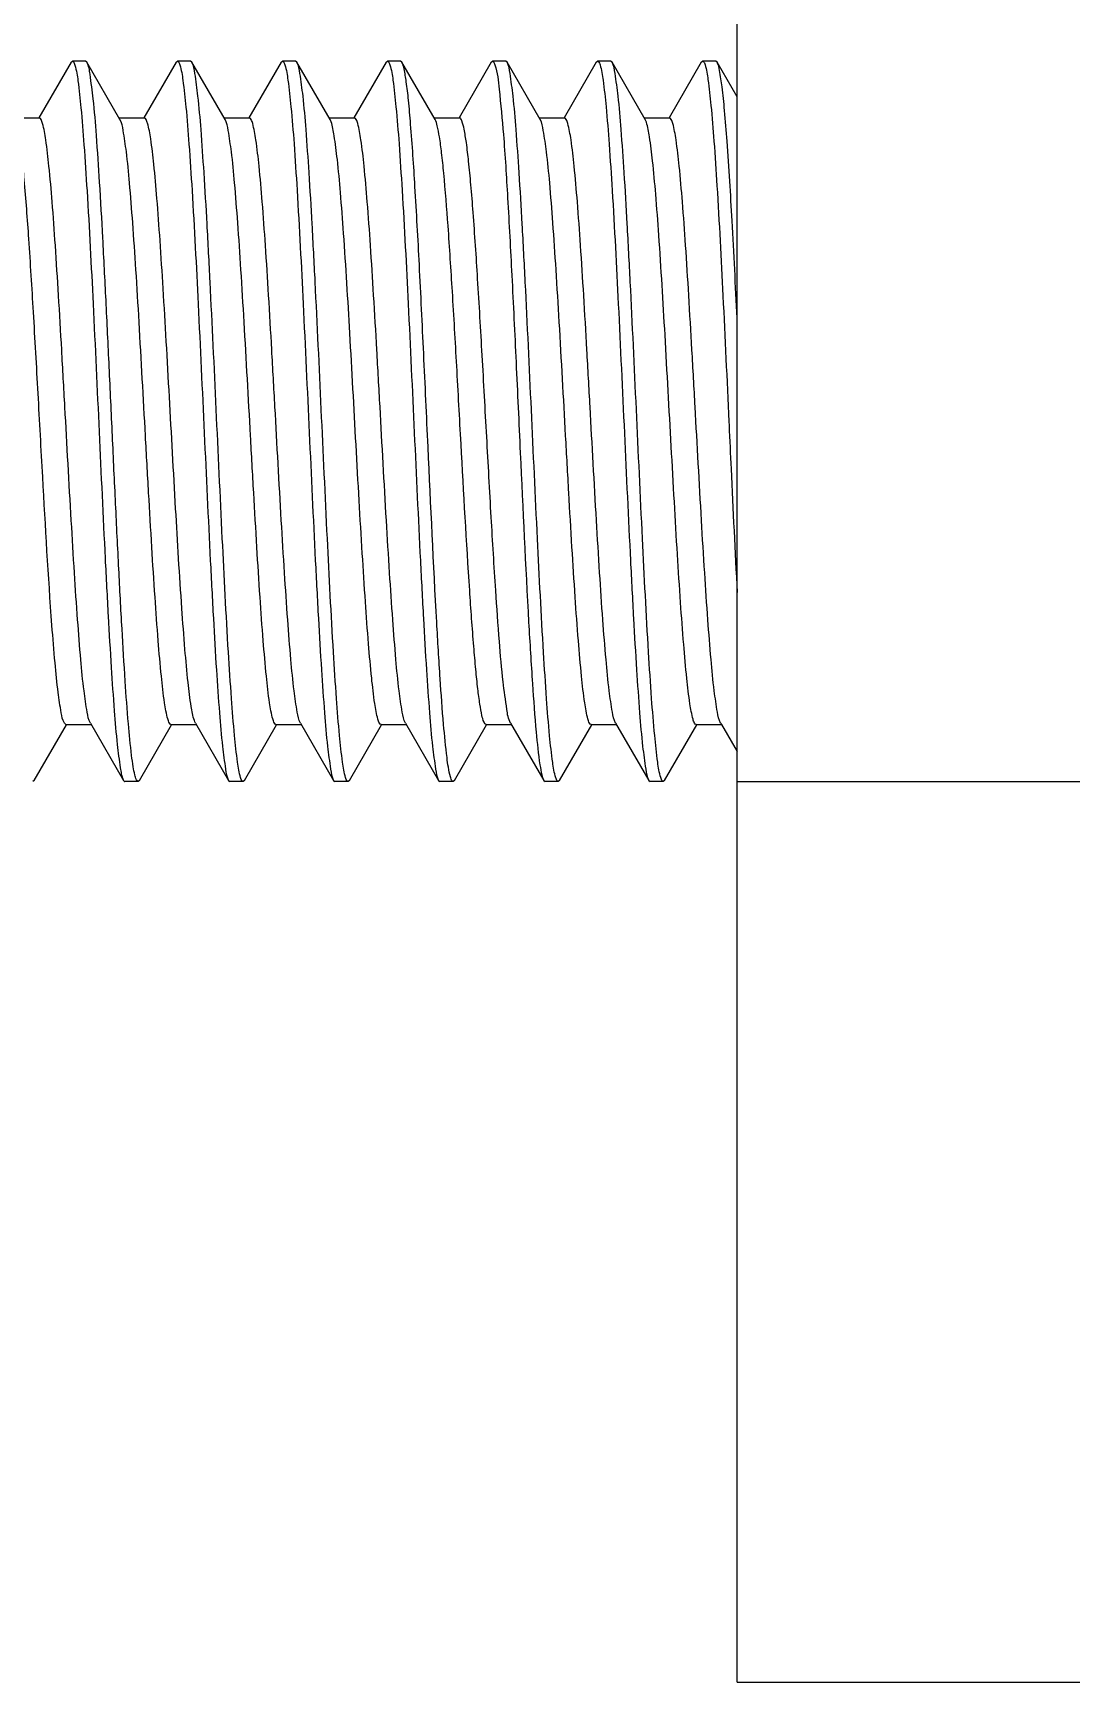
# Model space of a CAD drawing. Extents: x 27938 to 1507990, y 110129 to 923079.
# Drawn here: x 551581.5 to 551782.4, y 339474.1 to 339793.1 of the extents above; entities that cross this region are included whole.
import ezdxf

# ---------------------------------------------------------------- set-up
doc = ezdxf.new("R2010")
doc.units = 0
doc.header["$LTSCALE"] = 1000
doc.header["$MEASUREMENT"] = 0

msp = doc.modelspace()

# ---------------------------------------------------------------- linework, layer by layer
at = {"linetype": 'Continuous'}
for p, q in [((551717.78, 339474.06), (551717.78, 339929.75)), ((551588.86, 339787.47), (551582.64, 339776.72)), ((551588.86, 339787.47), (551589.12, 339787.69)), ((551591.66, 339787.69), (551589.12, 339787.69)), ((551591.66, 339787.69), (551589.12, 339787.69)), ((551589.12, 339787.69), (551589.16, 339787.69)), ((551591.92, 339787.47), (551591.66, 339787.69)), ((551598.34, 339776.39), (551591.92, 339787.47)), ((551609.19, 339787.47), (551602.96, 339776.72)), ((551609.19, 339787.47), (551609.45, 339787.69)), ((551611.99, 339787.69), (551609.45, 339787.69)), ((551611.99, 339787.69), (551609.45, 339787.69)), ((551609.45, 339787.69), (551609.49, 339787.69)), ((551612.25, 339787.47), (551611.99, 339787.69)), ((551618.67, 339776.39), (551612.25, 339787.47)), ((551629.52, 339787.47), (551623.29, 339776.72)), ((551629.52, 339787.47), (551629.78, 339787.69)), ((551632.32, 339787.69), (551629.78, 339787.69)), ((551632.32, 339787.69), (551629.78, 339787.69)), ((551629.78, 339787.69), (551629.82, 339787.69)), ((551632.58, 339787.47), (551632.32, 339787.69)), ((551639, 339776.39), (551632.58, 339787.47)), ((551649.85, 339787.47), (551643.62, 339776.72)), ((551649.85, 339787.47), (551650.11, 339787.69)), ((551652.65, 339787.69), (551650.11, 339787.69)), ((551652.65, 339787.69), (551650.11, 339787.69)), ((551650.11, 339787.69), (551650.15, 339787.69)), ((551652.91, 339787.47), (551652.65, 339787.69)), ((551659.33, 339776.39), (551652.91, 339787.47)), ((551670.18, 339787.47), (551663.95, 339776.72)), ((551670.18, 339787.47), (551670.44, 339787.69)), ((551672.98, 339787.69), (551670.44, 339787.69)), ((551672.98, 339787.69), (551670.44, 339787.69)), ((551670.44, 339787.69), (551670.47, 339787.69)), ((551673.24, 339787.47), (551672.98, 339787.69)), ((551679.66, 339776.39), (551673.24, 339787.47)), ((551690.5, 339787.47), (551684.28, 339776.72)), ((551690.5, 339787.47), (551690.76, 339787.69)), ((551693.3, 339787.69), (551690.76, 339787.69)), ((551693.3, 339787.69), (551690.76, 339787.69)), ((551690.76, 339787.69), (551690.8, 339787.69)), ((551693.56, 339787.47), (551693.3, 339787.69)), ((551699.98, 339776.39), (551693.56, 339787.47)), ((551710.83, 339787.47), (551704.6, 339776.72)), ((551710.83, 339787.47), (551711.09, 339787.69)), ((551713.63, 339787.69), (551711.09, 339787.69)), ((551713.63, 339787.69), (551711.09, 339787.69)), ((551711.09, 339787.69), (551711.13, 339787.69)), ((551713.89, 339787.47), (551713.63, 339787.69)), ((551717.78, 339780.76), (551713.89, 339787.47)), ((551582.75, 339776.66), (551577.86, 339776.66)), ((551603.08, 339776.66), (551598.19, 339776.66)), ((551623.41, 339776.66), (551618.52, 339776.66)), ((551643.74, 339776.66), (551638.85, 339776.66)), ((551639.2, 339775.94), (551639, 339776.39)), ((551664.06, 339776.66), (551659.17, 339776.66)), ((551684.39, 339776.66), (551679.5, 339776.66)), ((551704.72, 339776.66), (551699.83, 339776.66)), ((551716.18, 339717.92), (551716.21, 339717.19)), ((551581.76, 339648.52), (551587.99, 339659.27)), ((551587.87, 339659.33), (551587.57, 339659.6)), ((551587.87, 339659.33), (551592.76, 339659.33)), ((551592.61, 339659.6), (551599.03, 339648.52)), ((551602.09, 339648.52), (551608.31, 339659.27)), ((551608.2, 339659.33), (551613.09, 339659.33)), ((551612.94, 339659.6), (551619.36, 339648.52)), ((551622.42, 339648.52), (551628.64, 339659.27)), ((551628.53, 339659.33), (551633.42, 339659.33)), ((551633.26, 339659.6), (551639.68, 339648.52)), ((551642.74, 339648.52), (551648.97, 339659.27)), ((551648.86, 339659.33), (551653.75, 339659.33)), ((551653.59, 339659.6), (551660.01, 339648.52)), ((551663.07, 339648.52), (551669.3, 339659.27)), ((551669.18, 339659.33), (551674.07, 339659.33)), ((551673.92, 339659.6), (551680.34, 339648.52)), ((551683.4, 339648.52), (551689.63, 339659.27)), ((551689.51, 339659.33), (551694.4, 339659.33)), ((551694.25, 339659.6), (551700.67, 339648.52)), ((551703.73, 339648.52), (551709.95, 339659.27)), ((551709.84, 339659.33), (551714.73, 339659.33)), ((551714.58, 339659.6), (551714.73, 339659.33)), ((551714.73, 339659.33), (551717.78, 339654.08)), ((551581.76, 339648.52), (551581.5, 339648.3)), ((551598.98, 339648.61), (551599.03, 339648.52)), ((551599.03, 339648.52), (551599.13, 339648.38)), ((551601.83, 339648.3), (551599.29, 339648.3)), ((551602.09, 339648.52), (551601.83, 339648.3)), ((551619.36, 339648.52), (551619.62, 339648.3)), ((551622.16, 339648.3), (551619.62, 339648.3)), ((551622.16, 339648.3), (551619.62, 339648.3)), ((551622.16, 339648.3), (551622.12, 339648.3)), ((551622.42, 339648.52), (551622.16, 339648.3)), ((551639.68, 339648.52), (551639.94, 339648.3)), ((551642.48, 339648.3), (551639.94, 339648.3)), ((551642.48, 339648.3), (551639.94, 339648.3)), ((551642.48, 339648.3), (551642.45, 339648.3)), ((551642.74, 339648.52), (551642.48, 339648.3)), ((551660.01, 339648.52), (551660.27, 339648.3)), ((551662.81, 339648.3), (551660.27, 339648.3)), ((551662.81, 339648.3), (551660.27, 339648.3)), ((551663.07, 339648.52), (551662.81, 339648.3)), ((551680.34, 339648.52), (551680.6, 339648.3)), ((551683.14, 339648.3), (551680.6, 339648.3)), ((551683.14, 339648.3), (551680.6, 339648.3)), ((551683.14, 339648.3), (551683.1, 339648.3)), ((551683.4, 339648.52), (551683.14, 339648.3)), ((551700.67, 339648.52), (551700.93, 339648.3)), ((551703.47, 339648.3), (551700.93, 339648.3)), ((551703.47, 339648.3), (551700.93, 339648.3)), ((551703.47, 339648.3), (551703.43, 339648.3)), ((551703.73, 339648.52), (551703.47, 339648.3)), ((551717.78, 339648.3), (551787.47, 339648.3)), ((551717.78, 339474.06), (551787.47, 339474.06))]:
    msp.add_line(p, q, dxfattribs=at)
for points, knots in [([(551589.16, 339787.69), (551589.21, 339787.68), (551589.47, 339787.47), (551589.54, 339787.13), (551589.62, 339786.87)], [0, 0, 0, 0, 0.142412, 1, 1, 1, 1]), ([(551589.62, 339786.87), (551589.92, 339785.89), (551590.32, 339783.13), (551590.89, 339778), (551591.43, 339770.9), (551592.25, 339758.27), (551593.2, 339739.75), (551594.3, 339716.03), (551595.23, 339695.88), (551596.02, 339680.68), (551596.59, 339670.86), (551597.17, 339662.58), (551597.69, 339656.09), (551598.28, 339651.66), (551598.63, 339649.33), (551598.98, 339648.61)], [0, 0, 0, 0, 0.022323, 0.059966, 0.111809, 0.176196, 0.333935, 0.512859, 0.689876, 0.770433, 0.84213, 0.902644, 0.950025, 0.982776, 1, 1, 1, 1]), ([(551601.83, 339648.3), (551601.68, 339648.3), (551601.39, 339648.84), (551601.16, 339649.73), (551600.85, 339651.36), (551600.41, 339654.63), (551599.88, 339660.18), (551599.29, 339668.34), (551598.69, 339678.32), (551598.09, 339689.75), (551597.48, 339702.2), (551596.87, 339715.24), (551596.27, 339728.37), (551595.66, 339741.12), (551595.05, 339753.03), (551594.46, 339763.67), (551593.84, 339772.62), (551593.31, 339779.63), (551592.65, 339784.3), (551592.33, 339786.77), (551591.92, 339787.47)], [0, 0, 0, 0, 0.003179, 0.010349, 0.021865, 0.037693, 0.081777, 0.141086, 0.21349, 0.29637, 0.38671, 0.481216, 0.576446, 0.66894, 0.755331, 0.832471, 0.897559, 0.948248, 0.982744, 1, 1, 1, 1]), ([(551609.49, 339787.69), (551609.53, 339787.68), (551609.77, 339787.49), (551609.85, 339787.18), (551609.93, 339786.95)], [0, 0, 0, 0, 0.146004, 1, 1, 1, 1]), ([(551609.93, 339786.95), (551610.23, 339785.98), (551610.63, 339783.24), (551611.2, 339778.14), (551611.75, 339771.03), (551612.58, 339758.32), (551613.53, 339739.68), (551614.64, 339715.79), (551615.58, 339695.51), (551616.38, 339680.24), (551616.94, 339670.42), (551617.53, 339662.18), (551618.04, 339655.74), (551618.66, 339651.44), (551618.98, 339649.17), (551619.36, 339648.52)], [0, 0, 0, 0, 0.021904, 0.059356, 0.111234, 0.175859, 0.334521, 0.514585, 0.692487, 0.773246, 0.844913, 0.905138, 0.951952, 0.983857, 1, 1, 1, 1]), ([(551621.68, 339649.04), (551621.38, 339650.01), (551620.98, 339652.74), (551620.41, 339657.85), (551619.86, 339664.96), (551619.03, 339677.66), (551618.08, 339696.31), (551616.97, 339720.19), (551616.03, 339740.48), (551615.23, 339755.74), (551614.66, 339765.57), (551614.08, 339773.81), (551613.56, 339780.25), (551612.95, 339784.55), (551612.63, 339786.82), (551612.25, 339787.47)], [0, 0, 0, 0, 0.021888, 0.059328, 0.111196, 0.175814, 0.334474, 0.514547, 0.692462, 0.773228, 0.844902, 0.905131, 0.951948, 0.983856, 1, 1, 1, 1]), ([(551629.82, 339787.69), (551629.86, 339787.68), (551630.1, 339787.49), (551630.17, 339787.19), (551630.25, 339786.96)], [0, 0, 0, 0, 0.146788, 1, 1, 1, 1]), ([(551630.25, 339786.96), (551630.56, 339786), (551630.96, 339783.27), (551631.53, 339778.18), (551632.08, 339771.08), (551632.9, 339758.38), (551633.85, 339739.73), (551634.96, 339715.84), (551635.9, 339695.55), (551636.7, 339680.27), (551637.27, 339670.43), (551637.86, 339662.19), (551638.37, 339655.74), (551638.99, 339651.45), (551639.31, 339649.17), (551639.68, 339648.52)], [0, 0, 0, 0, 0.021788, 0.059148, 0.110955, 0.175533, 0.334174, 0.514296, 0.692285, 0.773094, 0.844811, 0.905077, 0.951921, 0.983848, 1, 1, 1, 1]), ([(551642.01, 339649.04), (551641.7, 339650.01), (551641.3, 339652.74), (551640.73, 339657.84), (551640.18, 339664.95), (551639.36, 339677.66), (551638.41, 339696.3), (551637.3, 339720.19), (551636.36, 339740.47), (551635.56, 339755.74), (551634.99, 339765.57), (551634.41, 339773.81), (551633.89, 339780.25), (551633.28, 339784.55), (551632.95, 339786.82), (551632.58, 339787.47)], [0, 0, 0, 0, 0.021877, 0.059311, 0.111175, 0.175792, 0.334445, 0.514524, 0.692444, 0.773209, 0.844887, 0.905122, 0.951945, 0.983855, 1, 1, 1, 1]), ([(551650.15, 339787.69), (551650.19, 339787.68), (551650.43, 339787.49), (551650.5, 339787.19), (551650.58, 339786.96)], [0, 0, 0, 0, 0.146706, 1, 1, 1, 1]), ([(551650.58, 339786.96), (551650.89, 339786), (551651.28, 339783.27), (551651.85, 339778.18), (551652.4, 339771.07), (551653.23, 339758.37), (551654.18, 339739.73), (551655.29, 339715.84), (551656.23, 339695.54), (551657.03, 339680.27), (551657.6, 339670.43), (551658.18, 339662.19), (551658.7, 339655.74), (551659.31, 339651.44), (551659.64, 339649.17), (551660.01, 339648.52)], [0, 0, 0, 0, 0.0218, 0.059172, 0.110989, 0.175574, 0.334211, 0.514328, 0.692305, 0.773106, 0.844818, 0.905082, 0.951925, 0.983849, 1, 1, 1, 1]), ([(551659.65, 339679.1), (551659.01, 339690.4), (551658.21, 339707.73), (551657.14, 339730.79), (551656.33, 339747.58), (551655.52, 339762.39), (551654.82, 339773.01), (551654.22, 339779.76), (551653.83, 339783.33), (551653.42, 339785.78), (551653.14, 339787.07), (551652.91, 339787.47)], [0, 0, 0, 0, 0.31261, 0.479025, 0.637331, 0.776893, 0.888349, 0.931124, 0.964281, 0.987309, 1, 1, 1, 1]), ([(551670.47, 339787.69), (551670.52, 339787.68), (551670.75, 339787.49), (551670.83, 339787.19), (551670.91, 339786.96)], [0, 0, 0, 0, 0.14666, 1, 1, 1, 1]), ([(551670.91, 339786.96), (551671.39, 339785.45), (551671.87, 339780.9), (551672.69, 339772.35), (551673.42, 339760.31), (551674.22, 339745.62), (551675, 339729.17), (551676.04, 339706.8), (551676.82, 339690.03), (551677.43, 339679.1)], [0, 0, 0, 0, 0.04411, 0.125541, 0.239358, 0.37843, 0.533993, 0.696234, 1, 1, 1, 1]), ([(551682.67, 339649.03), (551682.36, 339649.99), (551681.96, 339652.71), (551681.39, 339657.8), (551680.84, 339664.9), (551680.02, 339677.6), (551679.07, 339696.25), (551677.96, 339720.14), (551677.02, 339740.44), (551676.22, 339755.72), (551675.65, 339765.56), (551675.06, 339773.8), (551674.55, 339780.25), (551673.93, 339784.55), (551673.61, 339786.82), (551673.24, 339787.47)], [0, 0, 0, 0, 0.02177, 0.059115, 0.110912, 0.175482, 0.334119, 0.514249, 0.692251, 0.773068, 0.844793, 0.905066, 0.951916, 0.983846, 1, 1, 1, 1]), ([(551690.8, 339787.69), (551690.84, 339787.68), (551691.09, 339787.49), (551691.16, 339787.18), (551691.24, 339786.95)], [0, 0, 0, 0, 0.146034, 1, 1, 1, 1]), ([(551691.24, 339786.95), (551691.54, 339785.98), (551691.94, 339783.25), (551692.51, 339778.14), (551693.06, 339771.03), (551693.89, 339758.32), (551694.84, 339739.68), (551695.95, 339715.8), (551696.89, 339695.51), (551697.69, 339680.25), (551698.26, 339670.42), (551698.84, 339662.18), (551699.36, 339655.74), (551699.97, 339651.44), (551700.29, 339649.17), (551700.67, 339648.52)], [0, 0, 0, 0, 0.021899, 0.059349, 0.111223, 0.175847, 0.334508, 0.514576, 0.692482, 0.773242, 0.844912, 0.905137, 0.951951, 0.983857, 1, 1, 1, 1]), ([(551702.99, 339649.05), (551702.69, 339650.01), (551702.29, 339652.75), (551701.72, 339657.86), (551701.17, 339664.97), (551700.34, 339677.67), (551699.39, 339696.32), (551698.28, 339720.2), (551697.34, 339740.48), (551696.54, 339755.75), (551695.98, 339765.58), (551695.39, 339773.82), (551694.88, 339780.25), (551694.26, 339784.55), (551693.94, 339786.82), (551693.56, 339787.47)], [0, 0, 0, 0, 0.02191, 0.059368, 0.111249, 0.175876, 0.33454, 0.514602, 0.692499, 0.773255, 0.84492, 0.905142, 0.951954, 0.983858, 1, 1, 1, 1]), ([(551711.13, 339787.69), (551711.17, 339787.68), (551711.41, 339787.5), (551711.48, 339787.2), (551711.56, 339786.97)], [0, 0, 0, 0, 0.147008, 1, 1, 1, 1]), ([(551711.56, 339786.97), (551711.86, 339786.03), (551712.25, 339783.4), (551712.81, 339778.48), (551713.35, 339771.63), (551714.16, 339759.35), (551715.09, 339741.25), (551715.8, 339726.04), (551716.18, 339717.92)], [0, 0, 0, 0, 0.042374, 0.114709, 0.214932, 0.339935, 0.647912, 1, 1, 1, 1]), ([(551717.78, 339737.92), (551717.47, 339744.21), (551716.89, 339755.62), (551716.1, 339769.03), (551715.4, 339777.66), (551714.96, 339782.25), (551714.48, 339785.34), (551714.17, 339786.98), (551713.89, 339787.47)], [0, 0, 0, 0, 0.379459, 0.689334, 0.809279, 0.902185, 0.96608, 1, 1, 1, 1]), ([(551587.57, 339659.6), (551587.21, 339660.2), (551586.85, 339662.24), (551586.25, 339666.09), (551585.71, 339671.76), (551584.59, 339685.63), (551583.62, 339703.04), (551582.5, 339723.24), (551581.64, 339738.6), (551580.79, 339752.39), (551580.05, 339762.41), (551579.41, 339768.86), (551578.99, 339772.31), (551578.56, 339774.71), (551578.25, 339775.99), (551578.02, 339776.39)], [0, 0, 0, 0, 0.017852, 0.051664, 0.100534, 0.162875, 0.407985, 0.545976, 0.68048, 0.801297, 0.899285, 0.937334, 0.967097, 0.988058, 1, 1, 1, 1]), ([(551592.61, 339659.6), (551592.24, 339660.23), (551591.87, 339662.38), (551591.25, 339666.44), (551590.7, 339672.42), (551590.09, 339680.02), (551589.5, 339689), (551588.67, 339702.73), (551587.88, 339717.12), (551587.08, 339731.65), (551586.48, 339742.06), (551585.87, 339751.61), (551585.28, 339759.93), (551584.68, 339766.77), (551584.13, 339771.78), (551583.58, 339774.89), (551583.18, 339776.24), (551582.89, 339776.66), (551582.75, 339776.66)], [0, 0, 0, 0, 0.018628, 0.054185, 0.105638, 0.171201, 0.248536, 0.334866, 0.521871, 0.615806, 0.705504, 0.787737, 0.859546, 0.918359, 0.962097, 0.989304, 0.996544, 1, 1, 1, 1]), ([(551608.2, 339659.33), (551608.06, 339659.33), (551607.77, 339659.75), (551607.37, 339661.1), (551606.83, 339664.21), (551606.27, 339669.22), (551605.67, 339676.05), (551605.08, 339684.37), (551604.48, 339693.92), (551603.87, 339704.33), (551603.07, 339718.85), (551602.28, 339733.24), (551601.46, 339746.97), (551600.86, 339755.95), (551600.25, 339763.55), (551599.7, 339769.54), (551599.08, 339773.6), (551598.71, 339775.76), (551598.34, 339776.39)], [0, 0, 0, 0, 0.003455, 0.010692, 0.037889, 0.081612, 0.140406, 0.212191, 0.294399, 0.384075, 0.477989, 0.664972, 0.751304, 0.82865, 0.894235, 0.945722, 0.98132, 1, 1, 1, 1]), ([(551612.73, 339660.09), (551612.42, 339660.97), (551612, 339663.45), (551611.42, 339668.04), (551610.86, 339674.37), (551610.02, 339685.57), (551609.05, 339701.85), (551608.11, 339719.07), (551607.32, 339733.26), (551606.72, 339743.36), (551606.13, 339752.59), (551605.55, 339760.61), (551604.97, 339767.17), (551604.43, 339771.99), (551603.89, 339774.97), (551603.5, 339776.26), (551603.21, 339776.66), (551603.08, 339776.66)], [0, 0, 0, 0, 0.023905, 0.063882, 0.118695, 0.186499, 0.351414, 0.536115, 0.627999, 0.715327, 0.79509, 0.864539, 0.921297, 0.963445, 0.989649, 0.996636, 1, 1, 1, 1]), ([(551628.53, 339659.33), (551628.39, 339659.33), (551628.1, 339659.75), (551627.69, 339661.1), (551627.15, 339664.21), (551626.6, 339669.22), (551626, 339676.05), (551625.41, 339684.37), (551624.81, 339693.92), (551624.2, 339704.33), (551623.4, 339718.85), (551622.61, 339733.24), (551621.78, 339746.97), (551621.19, 339755.95), (551620.58, 339763.55), (551620.03, 339769.54), (551619.41, 339773.6), (551619.04, 339775.76), (551618.67, 339776.39)], [0, 0, 0, 0, 0.003456, 0.010693, 0.037891, 0.081614, 0.140408, 0.212193, 0.2944, 0.384075, 0.47799, 0.664974, 0.751306, 0.828653, 0.894237, 0.945723, 0.981321, 1, 1, 1, 1]), ([(551633.26, 339659.6), (551632.9, 339660.24), (551632.53, 339662.39), (551631.91, 339666.46), (551631.35, 339672.44), (551630.75, 339680.04), (551630.15, 339689.02), (551629.32, 339702.75), (551628.54, 339717.14), (551627.73, 339731.66), (551627.13, 339742.07), (551626.53, 339751.62), (551625.93, 339759.94), (551625.34, 339766.77), (551624.78, 339771.79), (551624.24, 339774.89), (551623.84, 339776.24), (551623.54, 339776.66), (551623.41, 339776.66)], [0, 0, 0, 0, 0.018679, 0.054277, 0.105763, 0.171347, 0.248694, 0.335027, 0.52201, 0.615925, 0.7056, 0.787807, 0.859592, 0.918386, 0.962109, 0.989307, 0.996544, 1, 1, 1, 1]), ([(551648.86, 339659.33), (551648.72, 339659.33), (551648.43, 339659.73), (551648.04, 339661.03), (551647.51, 339664.02), (551646.97, 339668.84), (551646.38, 339675.43), (551645.8, 339683.47), (551645.21, 339692.71), (551644.61, 339702.83), (551643.82, 339717.05), (551642.88, 339734.28), (551641.91, 339750.57), (551641.07, 339761.75), (551640.5, 339768.06), (551639.92, 339772.62), (551639.5, 339775.08), (551639.2, 339775.94)], [0, 0, 0, 0, 0.00337, 0.010373, 0.036639, 0.078887, 0.135774, 0.205372, 0.28529, 0.372768, 0.464782, 0.64963, 0.814469, 0.882133, 0.936734, 0.976432, 1, 1, 1, 1]), ([(551653.59, 339659.6), (551653.22, 339660.24), (551652.85, 339662.39), (551652.23, 339666.46), (551651.68, 339672.44), (551651.08, 339680.04), (551650.48, 339689.02), (551649.65, 339702.75), (551648.87, 339717.14), (551648.06, 339731.66), (551647.46, 339742.07), (551646.86, 339751.62), (551646.26, 339759.94), (551645.66, 339766.77), (551645.11, 339771.79), (551644.57, 339774.89), (551644.17, 339776.24), (551643.87, 339776.66), (551643.74, 339776.66)], [0, 0, 0, 0, 0.01868, 0.054279, 0.105765, 0.17135, 0.248696, 0.335029, 0.522011, 0.615925, 0.705601, 0.787809, 0.859595, 0.918388, 0.962111, 0.989308, 0.996545, 1, 1, 1, 1]), ([(551666.02, 339685.26), (551665.39, 339694.7), (551664.59, 339709.18), (551663.53, 339728.45), (551662.72, 339742.52), (551661.92, 339754.96), (551661.23, 339763.93), (551660.63, 339769.66), (551660.24, 339772.74), (551659.83, 339774.88), (551659.54, 339776.02), (551659.33, 339776.39)], [0, 0, 0, 0, 0.310342, 0.475677, 0.633257, 0.772654, 0.88467, 0.928035, 0.961992, 0.986043, 1, 1, 1, 1]), ([(551671.06, 339685.26), (551670.75, 339689.99), (551670.15, 339699.89), (551669.31, 339715.06), (551668.46, 339730.43), (551667.62, 339744.9), (551666.89, 339755.92), (551666.29, 339763.48), (551665.86, 339768), (551665.45, 339771.55), (551665.01, 339774.27), (551664.68, 339775.71), (551664.29, 339776.66), (551664.06, 339776.66)], [0, 0, 0, 0, 0.154792, 0.324211, 0.496022, 0.657766, 0.797744, 0.856333, 0.905865, 0.945463, 0.974462, 0.992476, 1, 1, 1, 1]), ([(551689.51, 339659.33), (551689.38, 339659.33), (551689.08, 339659.75), (551688.68, 339661.1), (551688.14, 339664.21), (551687.58, 339669.22), (551686.99, 339676.05), (551686.39, 339684.37), (551685.79, 339693.92), (551685.19, 339704.33), (551684.38, 339718.85), (551683.6, 339733.24), (551682.77, 339746.97), (551682.17, 339755.95), (551681.57, 339763.55), (551681.01, 339769.54), (551680.39, 339773.6), (551680.02, 339775.76), (551679.66, 339776.39)], [0, 0, 0, 0, 0.003456, 0.010693, 0.037891, 0.081614, 0.140408, 0.212193, 0.2944, 0.384075, 0.47799, 0.664973, 0.751306, 0.828653, 0.894237, 0.945723, 0.981321, 1, 1, 1, 1]), ([(551694.25, 339659.6), (551693.88, 339660.24), (551693.51, 339662.39), (551692.89, 339666.46), (551692.34, 339672.44), (551691.73, 339680.04), (551691.14, 339689.02), (551690.31, 339702.75), (551689.52, 339717.14), (551688.72, 339731.66), (551688.11, 339742.07), (551687.51, 339751.62), (551686.92, 339759.94), (551686.32, 339766.77), (551685.77, 339771.79), (551685.22, 339774.89), (551684.82, 339776.24), (551684.53, 339776.66), (551684.39, 339776.66)], [0, 0, 0, 0, 0.018679, 0.054277, 0.105763, 0.171347, 0.248694, 0.335026, 0.52201, 0.615925, 0.7056, 0.787807, 0.859592, 0.918386, 0.962109, 0.989307, 0.996544, 1, 1, 1, 1]), ([(551709.84, 339659.33), (551709.71, 339659.33), (551709.42, 339659.73), (551709.03, 339661.02), (551708.5, 339663.98), (551707.96, 339668.78), (551707.37, 339675.32), (551706.79, 339683.31), (551706.2, 339692.51), (551705.61, 339702.57), (551704.82, 339716.74), (551703.88, 339733.94), (551702.91, 339750.21), (551702.08, 339761.43), (551701.51, 339767.79), (551700.93, 339772.43), (551700.51, 339774.94), (551700.21, 339775.85)], [0, 0, 0, 0, 0.003356, 0.010319, 0.036431, 0.078432, 0.135001, 0.204233, 0.283766, 0.370875, 0.462568, 0.647052, 0.812078, 0.880087, 0.935211, 0.975599, 1, 1, 1, 1]), ([(551714.58, 339659.6), (551714.21, 339660.24), (551713.84, 339662.39), (551713.22, 339666.46), (551712.67, 339672.44), (551712.06, 339680.04), (551711.46, 339689.02), (551710.64, 339702.75), (551709.85, 339717.14), (551709.05, 339731.66), (551708.44, 339742.07), (551707.84, 339751.62), (551707.25, 339759.94), (551706.65, 339766.77), (551706.09, 339771.79), (551705.55, 339774.89), (551705.15, 339776.24), (551704.86, 339776.66), (551704.72, 339776.66)], [0, 0, 0, 0, 0.018679, 0.054278, 0.105765, 0.17135, 0.248696, 0.335028, 0.522011, 0.615925, 0.705601, 0.787809, 0.859594, 0.918388, 0.962111, 0.989308, 0.996544, 1, 1, 1, 1]), ([(551716.21, 339717.19), (551716.34, 339714.39), (551716.84, 339703.61), (551717.36, 339692.84), (551717.78, 339684.86)], [0, 0, 0, 0, 0.259922, 1, 1, 1, 1]), ([(551669.18, 339659.33), (551668.99, 339659.34), (551668.62, 339660.09), (551668.33, 339661.3), (551667.93, 339663.53), (551667.56, 339666.46), (551667.17, 339670.21), (551666.62, 339676.55), (551666.26, 339681.65), (551666.02, 339685.26)], [0, 0, 0, 0, 0.022487, 0.074555, 0.158145, 0.272549, 0.416177, 0.587029, 1, 1, 1, 1]), ([(551673.92, 339659.6), (551673.46, 339660.39), (551673.08, 339663.16), (551672.33, 339668.37), (551671.71, 339676.08), (551671.28, 339681.97), (551671.06, 339685.26)], [0, 0, 0, 0, 0.10579, 0.314513, 0.617347, 1, 1, 1, 1]), ([(551662.29, 339649.21), (551661.94, 339650.41), (551661.5, 339653.8), (551660.86, 339660.12), (551660.25, 339668.86), (551659.85, 339675.46), (551659.65, 339679.1)], [0, 0, 0, 0, 0.125282, 0.339928, 0.635519, 1, 1, 1, 1]), ([(551677.43, 339679.1), (551677.66, 339675.13), (551678.07, 339668.04), (551678.77, 339658.85), (551679.34, 339652.95), (551679.9, 339649.86), (551680.15, 339648.85), (551680.34, 339648.52)], [0, 0, 0, 0, 0.387702, 0.692616, 0.899746, 0.963455, 1, 1, 1, 1]), ([(551599.13, 339648.38), (551599.16, 339648.35), (551599.2, 339648.32), (551599.26, 339648.3), (551599.29, 339648.3)], [0, 0, 0, 0, 0.549477, 1, 1, 1, 1]), ([(551622.12, 339648.3), (551622.08, 339648.32), (551621.83, 339648.5), (551621.76, 339648.81), (551621.68, 339649.04)], [0, 0, 0, 0, 0.146111, 1, 1, 1, 1]), ([(551642.45, 339648.3), (551642.4, 339648.32), (551642.16, 339648.5), (551642.09, 339648.81), (551642.01, 339649.04)], [0, 0, 0, 0, 0.146175, 1, 1, 1, 1]), ([(551662.81, 339648.3), (551662.76, 339648.3), (551662.43, 339648.5), (551662.38, 339648.91), (551662.29, 339649.21)], [0, 0, 0, 0, 0.132072, 1, 1, 1, 1]), ([(551683.1, 339648.3), (551683.06, 339648.32), (551682.82, 339648.5), (551682.75, 339648.8), (551682.67, 339649.03)], [0, 0, 0, 0, 0.146912, 1, 1, 1, 1]), ([(551703.43, 339648.3), (551703.39, 339648.32), (551703.15, 339648.5), (551703.07, 339648.81), (551702.99, 339649.05)], [0, 0, 0, 0, 0.145963, 1, 1, 1, 1])]:
    msp.add_open_spline(points, degree=3, knots=knots, dxfattribs=at)
for points in [[(551700.21, 339775.85), (551700.15, 339776.03), (551700.08, 339776.22), (551699.98, 339776.39)], [(551612.94, 339659.6), (551612.85, 339659.75), (551612.78, 339659.92), (551612.73, 339660.09)]]:
    msp.add_open_spline(points, degree=3, dxfattribs=at)

doc.saveas('drawing.dxf')
